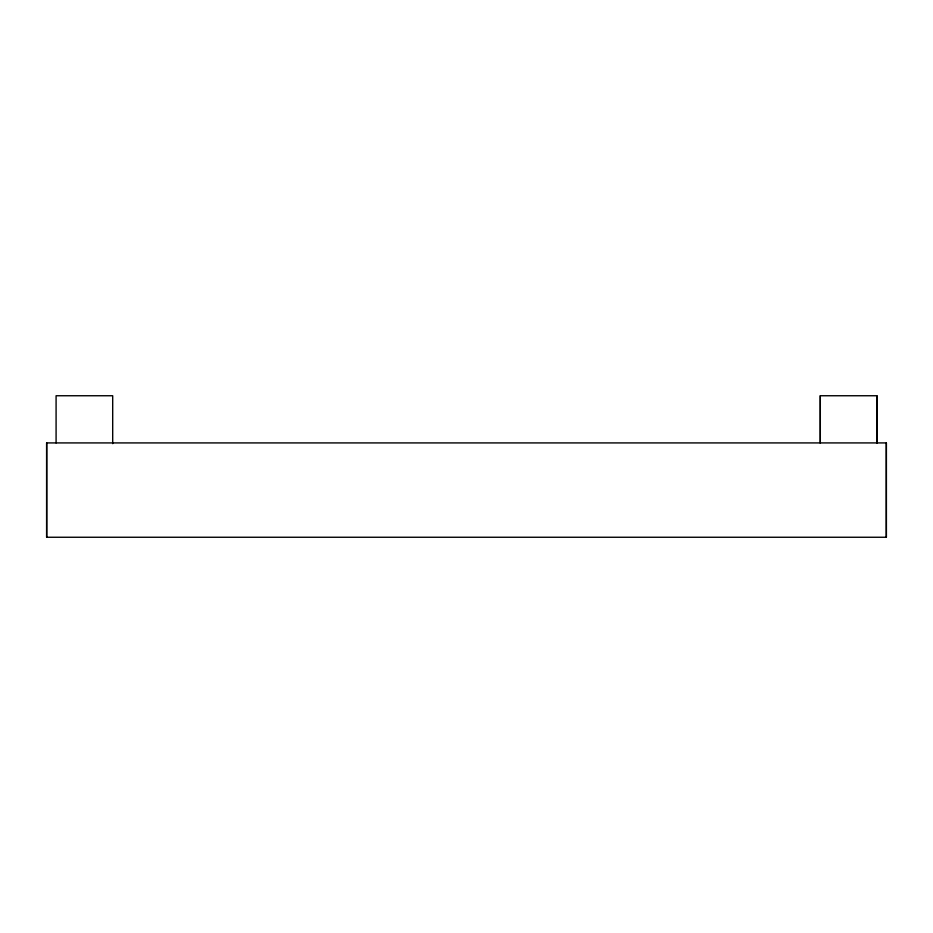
<?xml version="1.0" encoding="UTF-8"?>
<svg xmlns="http://www.w3.org/2000/svg" width="933" height="933" viewBox="0 0 933 933"><rect width="100%" height="100%" fill="white"/><g stroke="black" fill="none" stroke-linecap="round" stroke-linejoin="round"><path stroke-width="1.4" d="M46.65 537.256L46.65 442.918L886.35 442.918L886.35 537.256L46.65 537.256L46.65 442.918M820.305 395.744L820.305 442.918L820.305 395.744L876.915 395.744L876.915 442.918L876.915 395.744M886.35 442.918L886.35 537.256M112.695 443.641L112.695 395.744L56.085 395.744L56.085 442.918"/></g></svg>
